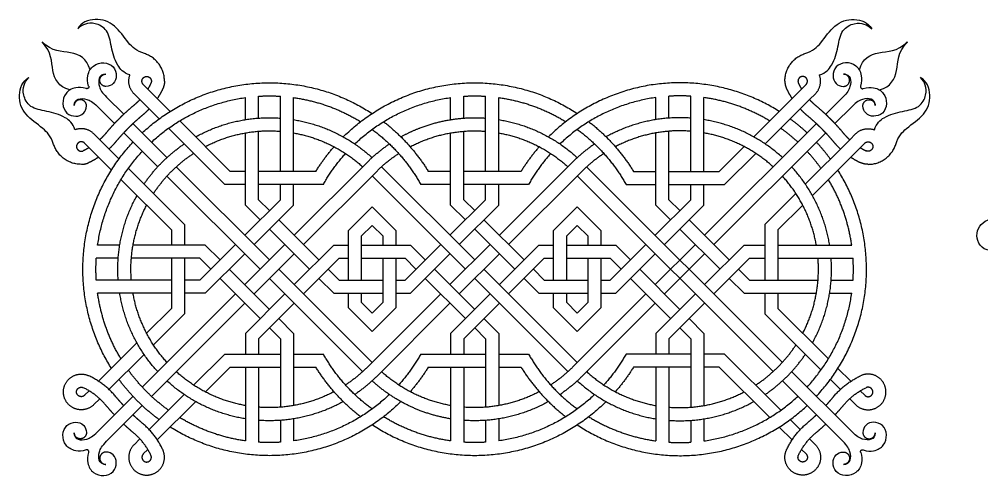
# Model space of a CAD drawing. Header units: millimetres. Extents: x -117 to 119, y -123 to 112.
# Drawn here: x -115.8 to -46, y -20.7 to 12.5 of the extents above; entities that cross this region are included whole.
import ezdxf

# ---------------------------------------------------------------- set-up
doc = ezdxf.new("R2010")
doc.units = ezdxf.units.MM
doc.header["$MEASUREMENT"] = 0
doc.layers.add('Layer 03', color=5, linetype='Continuous')

msp = doc.modelspace()

# ---------------------------------------------------------------- linework, layer by layer
at = {"layer": 'Layer 03'}
for p, q in [((-106.515, 7.423), (-106.841, 7.75)), ((-59.087, 7.423), (-58.761, 7.75)), ((-107.091, 6.654), (-107.514, 7.078)), ((-104.892, 5.8), (-106.515, 7.423)), ((-62.561, 3.95), (-59.087, 7.423)), ((-58.511, 6.654), (-58.088, 7.078)), ((-108.264, 5.586), (-109.503, 6.825)), ((-105.692, 5.256), (-107.091, 6.654)), ((-99.431, 5.201), (-99.431, 6.804)), ((-98.48, 5.312), (-98.48, 6.9)), ((-96.896, 1.446), (-96.896, 6.9)), ((-95.945, 1.446), (-95.945, 6.81)), ((-84.544, 5.201), (-84.544, 6.81)), ((-83.593, 5.312), (-83.593, 6.9)), ((-82.009, 1.446), (-82.009, 6.9)), ((-81.058, 1.446), (-81.058, 6.81)), ((-69.657, 5.201), (-69.657, 6.81)), ((-68.706, 5.312), (-68.706, 6.9)), ((-67.122, 1.446), (-67.122, 6.9)), ((-66.171, 1.446), (-66.171, 6.804)), ((-61.729, 3.437), (-58.511, 6.654)), ((-57.338, 5.586), (-56.1, 6.825)), ((-108.936, 4.914), (-110.175, 6.153)), ((-56.666, 4.914), (-55.427, 6.153)), ((-105.124, 2.447), (-107.591, 4.914)), ((-100.537, 1.446), (-104.201, 5.109)), ((-66.121, -3.196), (-58.011, 4.914)), ((-105.796, 1.775), (-108.263, 4.242)), ((-100.931, 0.495), (-105.011, 4.575)), ((-99.431, -1.005), (-99.431, 4.237)), ((-98.48, -0.611), (-98.48, 4.358)), ((-84.544, -1.005), (-84.544, 4.237)), ((-83.593, -0.611), (-83.593, 4.358)), ((-69.657, -1.005), (-69.657, 4.237)), ((-68.706, -0.611), (-68.706, 4.358)), ((-65.449, -3.869), (-57.339, 4.242)), ((-110.773, 3.165), (-111.099, 3.492)), ((-110.004, 3.741), (-110.427, 4.164)), ((-108.605, 2.343), (-110.004, 3.741)), ((-58.816, 0.524), (-55.598, 3.741)), ((-55.598, 3.741), (-55.175, 4.164)), ((-54.829, 3.165), (-54.503, 3.492)), ((-109.149, 1.542), (-110.773, 3.165)), ((-65.065, 1.446), (-63.262, 3.248)), ((-58.303, -0.308), (-54.829, 3.165)), ((-90.581, 2.118), (-95.895, -3.196)), ((-81.008, -3.196), (-75.694, 2.118)), ((-64.671, 0.495), (-62.414, 2.752)), ((-103.844, -2.418), (-107.925, 1.662)), ((-97.688, -4.989), (-104.451, 1.774)), ((-99.431, 1.446), (-100.537, 1.446)), ((-94.323, 1.446), (-98.48, 1.446)), ((-89.908, 1.446), (-95.223, -3.869)), ((-89.564, 1.774), (-82.801, -4.989)), ((-84.544, 1.446), (-86.166, 1.446)), ((-79.436, 1.446), (-83.593, 1.446)), ((-80.336, -3.869), (-75.021, 1.446)), ((-74.685, 1.782), (-60.479, -12.425)), ((-71.279, 1.446), (-69.657, 1.446)), ((-68.706, 1.446), (-65.065, 1.446)), ((-104.795, -2.812), (-108.459, 0.851)), ((-98.36, -5.662), (-105.123, 1.102)), ((-90.244, 1.11), (-83.473, -5.662)), ((-75.358, 1.11), (-61.151, -13.097)), ((-99.431, 0.495), (-100.931, 0.495)), ((-93.779, 0.495), (-98.48, 0.495)), ((-96.896, -0.611), (-96.896, 0.495)), ((-95.945, -1.005), (-95.945, 0.495)), ((-84.544, 0.495), (-86.71, 0.495)), ((-78.892, 0.495), (-83.593, 0.495)), ((-82.009, -0.611), (-82.009, 0.495)), ((-81.058, -1.005), (-81.058, 0.495)), ((-71.823, 0.495), (-69.657, 0.495)), ((-68.706, 0.495), (-64.671, 0.495)), ((-67.122, -0.611), (-67.122, 0.495)), ((-66.171, -1.005), (-66.171, 0.495)), ((-61.758, -2.418), (-59.501, -0.162)), ((-90.244, -1.131), (-91.988, -2.875)), ((-88.501, -2.875), (-90.244, -1.131)), ((-75.358, -1.131), (-77.101, -2.875)), ((-73.614, -2.875), (-75.358, -1.131)), ((-60.807, -2.812), (-59.004, -1.01)), ((-103.844, -2.418), (-103.844, -3.918)), ((-90.244, -2.476), (-91.037, -3.268)), ((-89.452, -3.268), (-90.244, -2.476)), ((-75.358, -2.476), (-76.15, -3.268)), ((-74.565, -3.268), (-75.358, -2.476)), ((-61.758, -2.418), (-61.758, -6.454)), ((-104.795, -2.812), (-104.795, -3.918)), ((-91.988, -2.875), (-91.988, -6.454)), ((-91.037, -3.268), (-91.037, -6.454)), ((-89.452, -3.918), (-89.452, -3.268)), ((-88.501, -3.918), (-88.501, -2.875)), ((-77.101, -2.875), (-77.101, -6.454)), ((-76.15, -3.268), (-76.15, -6.454)), ((-74.565, -3.918), (-74.565, -3.268)), ((-73.614, -3.918), (-73.614, -2.875)), ((-60.807, -2.812), (-60.807, -6.454)), ((-108.551, -3.918), (-110.153, -3.918)), ((-102.344, -3.918), (-107.587, -3.918)), ((-96.567, -3.869), (-99.481, -6.782)), ((-93.031, -3.918), (-91.988, -3.918)), ((-91.037, -3.918), (-87.457, -3.918)), ((-84.594, -6.782), (-81.68, -3.869)), ((-78.145, -3.918), (-77.101, -3.918)), ((-76.15, -3.918), (-72.571, -3.918)), ((-69.707, -6.782), (-66.794, -3.869)), ((-63.258, -3.918), (-61.758, -3.918)), ((-60.807, -3.918), (-55.449, -3.918)), ((-108.661, -4.869), (-110.25, -4.869)), ((-102.738, -4.869), (-107.708, -4.869)), ((-104.795, -4.869), (-104.795, -8.511)), ((-103.844, -4.869), (-103.844, -8.905)), ((-95.895, -4.541), (-98.808, -7.454)), ((-92.638, -4.869), (-91.988, -4.869)), ((-91.037, -4.869), (-87.851, -4.869)), ((-89.452, -8.055), (-89.452, -4.869)), ((-88.501, -8.448), (-88.501, -4.869)), ((-83.922, -7.454), (-81.008, -4.541)), ((-77.751, -4.869), (-77.101, -4.869)), ((-76.15, -4.869), (-72.964, -4.869)), ((-74.565, -8.055), (-74.565, -4.869)), ((-73.614, -8.448), (-73.614, -4.869)), ((-69.035, -7.454), (-66.121, -4.541)), ((-62.864, -4.869), (-61.758, -4.869)), ((-60.807, -4.869), (-55.352, -4.869)), ((-90.244, -12.433), (-97.016, -5.662)), ((-82.129, -5.662), (-75.358, -12.433)), ((-104.795, -6.454), (-110.25, -6.454)), ((-102.738, -6.454), (-103.844, -6.454)), ((-90.917, -13.105), (-97.688, -6.334)), ((-92.638, -6.454), (-89.452, -6.454)), ((-88.501, -6.454), (-87.851, -6.454)), ((-82.801, -6.334), (-76.03, -13.105)), ((-77.751, -6.454), (-74.565, -6.454)), ((-73.614, -6.454), (-72.964, -6.454)), ((-62.864, -6.454), (-57.894, -6.454)), ((-56.941, -6.454), (-55.352, -6.454)), ((-104.795, -7.405), (-110.153, -7.405)), ((-100.153, -7.454), (-106.918, -14.219)), ((-102.344, -7.405), (-103.844, -7.405)), ((-93.031, -7.405), (-89.452, -7.405)), ((-91.988, -7.405), (-91.988, -8.448)), ((-91.037, -7.405), (-91.037, -8.055)), ((-90.581, -12.769), (-85.266, -7.454)), ((-88.501, -7.405), (-87.457, -7.405)), ((-78.145, -7.405), (-74.565, -7.405)), ((-77.101, -7.405), (-77.101, -8.448)), ((-76.15, -7.405), (-76.15, -8.055)), ((-75.694, -12.769), (-70.379, -7.454)), ((-73.614, -7.405), (-72.571, -7.405)), ((-63.258, -7.405), (-58.015, -7.405)), ((-61.758, -7.405), (-61.758, -8.905)), ((-60.807, -7.405), (-60.807, -8.511)), ((-57.051, -7.405), (-55.449, -7.405)), ((-99.481, -8.127), (-106.245, -14.891)), ((-91.037, -8.055), (-90.244, -8.847)), ((-90.244, -8.847), (-89.452, -8.055)), ((-89.908, -13.441), (-84.594, -8.127)), ((-76.15, -8.055), (-75.358, -8.847)), ((-75.358, -8.847), (-74.565, -8.055)), ((-75.021, -13.441), (-69.707, -8.127)), ((-104.795, -8.511), (-106.598, -10.313)), ((-103.844, -8.905), (-106.101, -11.161)), ((-91.988, -8.448), (-90.244, -10.192)), ((-90.244, -10.192), (-88.501, -8.448)), ((-77.101, -8.448), (-75.358, -10.192)), ((-75.358, -10.192), (-73.614, -8.448)), ((-61.758, -8.905), (-57.677, -12.985)), ((-60.807, -8.511), (-57.143, -12.174)), ((-99.431, -10.318), (-99.431, -11.818)), ((-95.945, -10.318), (-95.945, -15.56)), ((-84.544, -10.318), (-84.544, -11.818)), ((-81.058, -10.318), (-81.058, -15.56)), ((-69.657, -10.318), (-69.657, -11.818)), ((-66.171, -10.318), (-66.171, -15.56)), ((-107.299, -11.015), (-110.083, -13.799)), ((-98.48, -10.712), (-98.48, -11.818)), ((-96.896, -10.712), (-96.896, -15.681)), ((-83.593, -10.712), (-83.593, -11.818)), ((-82.009, -10.712), (-82.009, -15.681)), ((-68.706, -10.712), (-68.706, -11.818)), ((-67.122, -10.712), (-67.122, -15.681)), ((-106.787, -11.847), (-109.331, -14.391)), ((-100.931, -11.818), (-103.188, -14.075)), ((-100.931, -11.818), (-96.896, -11.818)), ((-95.945, -11.818), (-93.779, -11.818)), ((-86.71, -11.818), (-82.009, -11.818)), ((-81.058, -11.818), (-78.892, -11.818)), ((-67.122, -11.818), (-71.823, -11.818)), ((-64.671, -11.818), (-66.171, -11.818)), ((-64.671, -11.818), (-60.591, -15.898)), ((-100.537, -12.769), (-102.34, -14.571)), ((-100.537, -12.769), (-96.896, -12.769)), ((-99.431, -12.769), (-99.431, -18.127)), ((-98.48, -12.769), (-98.48, -18.223)), ((-95.945, -12.769), (-94.323, -12.769)), ((-86.166, -12.769), (-82.009, -12.769)), ((-84.544, -12.769), (-84.544, -18.133)), ((-83.593, -12.769), (-83.593, -18.223)), ((-81.058, -12.769), (-79.436, -12.769)), ((-67.122, -12.769), (-71.279, -12.769)), ((-69.657, -12.769), (-69.657, -18.133)), ((-68.706, -12.769), (-68.706, -18.223)), ((-65.065, -12.769), (-66.171, -12.769)), ((-65.065, -12.769), (-61.401, -16.432)), ((-59.806, -13.098), (-55.427, -17.476)), ((-56.453, -12.865), (-55.519, -13.799)), ((-60.478, -13.77), (-56.1, -18.149)), ((-56.997, -13.666), (-56.271, -14.391)), ((-110.773, -14.488), (-111.099, -14.815)), ((-54.829, -14.488), (-54.503, -14.815)), ((-110.004, -15.064), (-110.427, -15.487)), ((-107.591, -14.892), (-110.175, -17.476)), ((-103.873, -14.76), (-106.418, -17.305)), ((-103.041, -15.273), (-105.826, -18.057)), ((-55.598, -15.064), (-55.175, -15.487)), ((-106.918, -15.564), (-109.503, -18.149)), ((-96.896, -16.635), (-96.896, -18.223)), ((-95.945, -16.525), (-95.945, -18.133)), ((-82.009, -16.635), (-82.009, -18.223)), ((-81.058, -16.525), (-81.058, -18.133)), ((-67.122, -16.635), (-67.122, -18.223)), ((-66.171, -16.525), (-66.171, -18.127)), ((-59.91, -16.579), (-59.184, -17.305)), ((-60.711, -17.123), (-59.777, -18.057)), ((-107.091, -17.978), (-107.514, -18.401)), ((-58.511, -17.978), (-58.088, -18.401)), ((-106.515, -18.746), (-106.841, -19.073)), ((-59.087, -18.746), (-58.761, -19.073))]:
    msp.add_line(p, q, dxfattribs=at)
for points in [[(-99.481, -3.196), (-96.896, -0.611)], [(-98.48, -0.611), (-97.688, -1.404)], [(-82.009, -0.611), (-84.594, -3.196)], [(-82.801, -1.404), (-83.593, -0.611)], [(-67.122, -0.611), (-69.707, -3.196)], [(-67.914, -1.404), (-68.706, -0.611)], [(-99.431, -1.005), (-98.36, -2.076)], [(-98.808, -3.869), (-95.945, -1.005)], [(-83.473, -2.076), (-84.544, -1.005)], [(-81.058, -1.005), (-83.922, -3.869)], [(-68.586, -2.076), (-69.657, -1.005)], [(-66.171, -1.005), (-69.035, -3.869)], [(-97.016, -2.076), (-94.102, -4.989)], [(-79.215, -4.989), (-82.129, -2.076)], [(-64.329, -4.989), (-67.242, -2.076)], [(-97.688, -2.748), (-94.775, -5.662)], [(-79.888, -5.662), (-82.801, -2.748)], [(-65.001, -5.662), (-67.914, -2.748)], [(-102.738, -6.454), (-100.153, -3.869)], [(-102.344, -3.918), (-101.274, -4.989)], [(-95.895, -6.782), (-93.031, -3.918)], [(-85.266, -3.869), (-87.851, -6.454)], [(-86.387, -4.989), (-87.457, -3.918)], [(-78.145, -3.918), (-81.008, -6.782)], [(-70.379, -3.869), (-72.964, -6.454)], [(-71.5, -4.989), (-72.571, -3.918)], [(-63.258, -3.918), (-66.121, -6.782)], [(-102.738, -4.869), (-101.946, -5.662)], [(-102.344, -7.405), (-99.481, -4.541)], [(-95.223, -7.454), (-92.638, -4.869)], [(-87.059, -5.662), (-87.851, -4.869)], [(-84.594, -4.541), (-87.457, -7.405)], [(-77.751, -4.869), (-80.336, -7.454)], [(-72.172, -5.662), (-72.964, -4.869)], [(-69.707, -4.541), (-72.571, -7.405)], [(-62.864, -4.869), (-65.449, -7.454)], [(-100.601, -5.662), (-97.688, -8.575)], [(-93.43, -5.662), (-92.638, -6.454)], [(-82.801, -8.575), (-85.714, -5.662)], [(-77.751, -6.454), (-78.543, -5.662)], [(-67.914, -8.575), (-70.828, -5.662)], [(-62.864, -6.454), (-63.656, -5.662)], [(-101.274, -6.334), (-98.36, -9.247)], [(-94.102, -6.334), (-93.031, -7.405)], [(-83.473, -9.247), (-86.387, -6.334)], [(-78.145, -7.405), (-79.215, -6.334)], [(-68.586, -9.247), (-71.5, -6.334)], [(-63.258, -7.405), (-64.329, -6.334)], [(-99.431, -10.318), (-96.567, -7.454)], [(-81.68, -7.454), (-84.544, -10.318)], [(-66.794, -7.454), (-69.657, -10.318)], [(-98.48, -10.712), (-95.895, -8.127)], [(-81.008, -8.127), (-83.593, -10.712)], [(-66.121, -8.127), (-68.706, -10.712)], [(-97.016, -9.247), (-95.945, -10.318)], [(-81.058, -10.318), (-82.129, -9.247)], [(-66.171, -10.318), (-67.242, -9.247)], [(-97.688, -9.92), (-96.896, -10.712)], [(-82.009, -10.712), (-82.801, -9.92)], [(-67.122, -10.712), (-67.914, -9.92)]]:
    msp.add_lwpolyline(points, dxfattribs=at)
for points, knots in [([(-106.748, 9.994), (-107.345, 10.192), (-108.021, 10.815), (-108.847, 12.157), (-110.293, 12.658), (-111.378, 12.241), (-111.601, 11.796)], [0.711568, 0.711568, 0.711568, 0.711568, 3.281689, 6.563378, 9.845068, 13.126757, 13.126757, 13.126757, 13.126757]), ([(-107.807, 8.455), (-108.292, 8.596), (-108.859, 9.274), (-109.179, 10.51), (-109.378, 11.784), (-110.398, 12.257), (-111.059, 12.174), (-111.428, 11.971), (-111.601, 11.796)], [0.776868, 0.776868, 0.776868, 0.776868, 2.352275, 4.704551, 7.056826, 9.409102, 11.761377, 14.113653, 14.113653, 14.113653, 14.113653]), ([(-58.854, 9.994), (-58.257, 10.192), (-57.581, 10.815), (-56.755, 12.157), (-55.309, 12.658), (-54.224, 12.241), (-54.002, 11.796)], [0.711568, 0.711568, 0.711568, 0.711568, 3.281689, 6.563378, 9.845068, 13.126757, 13.126757, 13.126757, 13.126757]), ([(-57.795, 8.455), (-57.31, 8.596), (-56.743, 9.274), (-56.424, 10.51), (-56.224, 11.784), (-55.204, 12.257), (-54.543, 12.174), (-54.174, 11.971), (-54.002, 11.796)], [0.776868, 0.776868, 0.776868, 0.776868, 2.352275, 4.704551, 7.056826, 9.409102, 11.761377, 14.113653, 14.113653, 14.113653, 14.113653]), ([(-110.805, 7.636), (-110.915, 7.92), (-110.9, 8.559), (-110.516, 9.167), (-109.702, 9.418), (-108.936, 9.095), (-108.737, 8.373), (-108.891, 7.861), (-109.315, 7.612), (-109.548, 7.612)], [0.599218, 0.599218, 0.599218, 0.599218, 1.82376, 3.647519, 5.471279, 7.295038, 9.118798, 10.942557, 12.096298, 12.096298, 12.096298, 12.096298]), ([(-54.797, 7.636), (-54.687, 7.92), (-54.702, 8.559), (-55.086, 9.167), (-55.9, 9.418), (-56.666, 9.095), (-56.865, 8.373), (-56.711, 7.861), (-56.287, 7.612), (-56.054, 7.612)], [0.599218, 0.599218, 0.599218, 0.599218, 1.82376, 3.647519, 5.471279, 7.295038, 9.118798, 10.942557, 12.096298, 12.096298, 12.096298, 12.096298]), ([(-113.344, 3.399), (-113.541, 3.996), (-114.165, 4.672), (-115.507, 5.498), (-116.007, 6.944), (-115.59, 8.029), (-115.145, 8.251)], [0.711568, 0.711568, 0.711568, 0.711568, 3.281689, 6.563378, 9.845068, 13.126757, 13.126757, 13.126757, 13.126757]), ([(-111.804, 4.458), (-111.945, 4.942), (-112.624, 5.509), (-113.859, 5.829), (-115.133, 6.029), (-115.606, 7.049), (-115.523, 7.71), (-115.32, 8.079), (-115.145, 8.251)], [0.776868, 0.776868, 0.776868, 0.776868, 2.352275, 4.704551, 7.056826, 9.409102, 11.761377, 14.113653, 14.113653, 14.113653, 14.113653]), ([(-53.798, 4.458), (-53.657, 4.942), (-52.979, 5.509), (-51.743, 5.829), (-50.469, 6.029), (-49.996, 7.049), (-50.079, 7.71), (-50.282, 8.079), (-50.457, 8.251)], [0.776868, 0.776868, 0.776868, 0.776868, 2.352275, 4.704551, 7.056826, 9.409102, 11.761377, 14.113653, 14.113653, 14.113653, 14.113653]), ([(-52.258, 3.399), (-52.061, 3.996), (-51.437, 4.672), (-50.096, 5.498), (-49.595, 6.944), (-50.012, 8.029), (-50.457, 8.251)], [0.711568, 0.711568, 0.711568, 0.711568, 3.281689, 6.563378, 9.845068, 13.126757, 13.126757, 13.126757, 13.126757]), ([(-110.985, 7.456), (-111.269, 7.565), (-111.909, 7.551), (-112.516, 7.167), (-112.768, 6.353), (-112.445, 5.587), (-111.722, 5.387), (-111.211, 5.541), (-110.961, 5.966), (-110.961, 6.199)], [0.599218, 0.599218, 0.599218, 0.599218, 1.82376, 3.647519, 5.471279, 7.295038, 9.118798, 10.942557, 12.096298, 12.096298, 12.096298, 12.096298]), ([(-54.617, 7.456), (-54.333, 7.565), (-53.693, 7.551), (-53.086, 7.167), (-52.834, 6.353), (-53.158, 5.587), (-53.88, 5.387), (-54.391, 5.541), (-54.641, 5.966), (-54.641, 6.199)], [0.599218, 0.599218, 0.599218, 0.599218, 1.82376, 3.647519, 5.471279, 7.295038, 9.118798, 10.942557, 12.096298, 12.096298, 12.096298, 12.096298]), ([(-110.985, -18.779), (-111.269, -18.888), (-111.909, -18.874), (-112.516, -18.49), (-112.768, -17.676), (-112.445, -16.91), (-111.722, -16.71), (-111.211, -16.864), (-110.961, -17.289), (-110.961, -17.522)], [0.599218, 0.599218, 0.599218, 0.599218, 1.82376, 3.647519, 5.471279, 7.295038, 9.118798, 10.942557, 12.096298, 12.096298, 12.096298, 12.096298]), ([(-54.617, -18.779), (-54.333, -18.888), (-53.693, -18.874), (-53.086, -18.49), (-52.834, -17.676), (-53.158, -16.91), (-53.88, -16.71), (-54.391, -16.864), (-54.641, -17.289), (-54.641, -17.522)], [0.599218, 0.599218, 0.599218, 0.599218, 1.82376, 3.647519, 5.471279, 7.295038, 9.118798, 10.942557, 12.096298, 12.096298, 12.096298, 12.096298]), ([(-110.805, -18.959), (-110.915, -19.243), (-110.9, -19.882), (-110.516, -20.49), (-109.702, -20.741), (-108.936, -20.418), (-108.737, -19.696), (-108.891, -19.185), (-109.315, -18.935), (-109.548, -18.935)], [0.599218, 0.599218, 0.599218, 0.599218, 1.82376, 3.647519, 5.471279, 7.295038, 9.118798, 10.942557, 12.096298, 12.096298, 12.096298, 12.096298]), ([(-54.797, -18.959), (-54.687, -19.243), (-54.702, -19.882), (-55.086, -20.49), (-55.9, -20.741), (-56.666, -20.418), (-56.865, -19.696), (-56.711, -19.185), (-56.287, -18.935), (-56.054, -18.935)], [0.599218, 0.599218, 0.599218, 0.599218, 1.82376, 3.647519, 5.471279, 7.295038, 9.118798, 10.942557, 12.096298, 12.096298, 12.096298, 12.096298])]:
    msp.add_open_spline(points, degree=3, knots=knots, dxfattribs=at)
for points, degree in [([(-112.166, 7.357), (-112.992, 7.584), (-113.576, 8.696), (-113.464, 10.115), (-114.188, 10.838)], 3), ([(-110.707, 8.817), (-110.933, 9.643), (-112.045, 10.227), (-113.464, 10.115), (-114.188, 10.838)], 3), ([(-54.895, 8.817), (-54.669, 9.643), (-53.557, 10.227), (-52.138, 10.115), (-51.414, 10.838)], 3), ([(-53.436, 7.357), (-52.61, 7.584), (-52.026, 8.696), (-52.138, 10.115), (-51.414, 10.838)], 3), ([(-109.568, 8.51), (-109.817, 8.511), (-110.115, 8.251), (-110.072, 7.594), (-109.837, 7.16), (-109.503, 6.825)], 3), ([(-56.035, 8.51), (-55.785, 8.511), (-55.487, 8.251), (-55.53, 7.594), (-55.765, 7.16), (-56.1, 6.825)], 3), ([(-111.86, 6.218), (-111.86, 6.467), (-111.6, 6.766), (-110.943, 6.722), (-110.509, 6.488), (-110.175, 6.153)], 3), ([(-53.742, 6.218), (-53.742, 6.467), (-54.002, 6.766), (-54.659, 6.722), (-55.093, 6.488), (-55.427, 6.153)], 3), ([(-108.936, 4.914), (-108.832, 5.025), (-108.726, 5.135), (-108.484, 5.376), (-108.375, 5.482), (-108.264, 5.586)], 5), ([(-56.666, 4.914), (-56.77, 5.025), (-56.876, 5.135), (-57.118, 5.376), (-57.228, 5.482), (-57.338, 5.586)], 5), ([(-107.591, 4.914), (-107.702, 4.81), (-107.812, 4.704), (-108.054, 4.463), (-108.159, 4.353), (-108.263, 4.242)], 5), ([(-58.011, 4.914), (-57.9, 4.81), (-57.79, 4.704), (-57.549, 4.463), (-57.443, 4.353), (-57.339, 4.242)], 5), ([(-44.368, -3.71), (-44.826, -4.517), (-46.352, -4.292), (-46.513, -2.544), (-45.111, -1.709), (-43.301, -2.447), (-42.326, -4.26), (-42.321, -7.222), (-43.674, -10.227)], 3), ([(-111.86, -17.541), (-111.86, -17.79), (-111.6, -18.089), (-110.943, -18.045), (-110.509, -17.811), (-110.175, -17.476)], 3), ([(-109.568, -19.833), (-109.817, -19.834), (-110.115, -19.574), (-110.072, -18.917), (-109.837, -18.483), (-109.503, -18.149)], 3), ([(-56.035, -19.833), (-55.785, -19.834), (-55.487, -19.574), (-55.53, -18.917), (-55.765, -18.483), (-56.1, -18.149)], 3), ([(-53.742, -17.541), (-53.742, -17.79), (-54.002, -18.089), (-54.659, -18.045), (-55.093, -17.811), (-55.427, -17.476)], 3)]:
    msp.add_open_spline(points, degree=degree, dxfattribs=at)
for points, weights in [([(-105.304, 7.986), (-105.296, 9.515), (-106.748, 9.994)], [1, 0.808886997431, 1]), ([(-60.298, 7.986), (-60.306, 9.515), (-58.854, 9.994)], [1, 0.808886997431, 1]), ([(-107.514, 7.078), (-108.107, 7.671), (-107.807, 8.455)], [1, 0.839106991537, 1]), ([(-58.088, 7.078), (-57.495, 7.671), (-57.795, 8.455)], [1, 0.839106991537, 1]), ([(-106.918, 4.241), (-99.133, 11.497), (-90.244, 5.646)], [1, 0.786161251328, 1]), ([(-106.288, 7.846), (-106.391, 7.629), (-106.515, 7.423)], [1, 0.998741125396, 1]), ([(-105.304, 7.986), (-105.306, 7.699), (-105.429, 7.439)], [1, 0.976283967197, 1]), ([(-92.334, 3.95), (-84.534, 11.687), (-75.358, 5.646)], [1, 0.776478583138, 1]), ([(-60.711, 5.8), (-69.814, 11.521), (-77.447, 3.95)], [1, 0.783070481833, 1]), ([(-60.298, 7.986), (-60.296, 7.699), (-60.173, 7.439)], [1, 0.976283967197, 1]), ([(-59.314, 7.846), (-59.211, 7.629), (-59.087, 7.423)], [1, 0.998741125396, 1]), ([(-105.429, 7.439), (-105.602, 7.073), (-105.826, 6.734)], [1, 0.997504149914, 1]), ([(-60.173, 7.439), (-60, 7.073), (-59.777, 6.734)], [1, 0.997504149914, 1]), ([(-107.091, 6.654), (-107.308, 6.418), (-107.554, 6.214)], [1, 0.997756656336, 1]), ([(-106.245, 3.568), (-103.346, 6.256), (-99.431, 6.804)], [1, 0.954044433643, 1]), ([(-98.48, 6.9), (-97.688, 6.95), (-96.896, 6.9)], [1, 0.998016698741, 1]), ([(-95.945, 6.804), (-93.328, 6.438), (-91.079, 5.05)], [1, 0.978663115535, 1]), ([(-91.5, 3.435), (-88.565, 6.242), (-84.544, 6.804)], [1, 0.951705804437, 1]), ([(-83.593, 6.9), (-82.801, 6.95), (-82.009, 6.9)], [1, 0.998016698742, 1]), ([(-81.058, 6.804), (-78.441, 6.438), (-76.192, 5.05)], [1, 0.978663115529, 1]), ([(-69.657, 6.804), (-73.678, 6.242), (-76.613, 3.435)], [1, 0.951705804436, 1]), ([(-67.122, 6.9), (-67.914, 6.95), (-68.706, 6.9)], [1, 0.998016698741, 1]), ([(-61.401, 5.109), (-63.612, 6.446), (-66.171, 6.804)], [1, 0.97957578242, 1]), ([(-58.511, 6.654), (-58.294, 6.418), (-58.048, 6.214)], [1, 0.997756656336, 1]), ([(-107.554, 6.214), (-107.919, 5.911), (-108.264, 5.586)], [1, 0.999529855136, 1]), ([(-106.418, 5.982), (-106.666, 5.715), (-106.947, 5.482)], [1, 0.997983247693, 1]), ([(-59.184, 5.982), (-58.936, 5.715), (-58.655, 5.482)], [1, 0.997983247693, 1]), ([(-58.048, 6.214), (-57.684, 5.911), (-57.338, 5.586)], [1, 0.999529855136, 1]), ([(-108.936, 4.914), (-109.26, 4.569), (-109.563, 4.205)], [1, 0.999529851025, 1]), ([(-106.947, 5.482), (-107.277, 5.208), (-107.591, 4.914)], [1, 0.999560338403, 1]), ([(-103.041, 3.95), (-100.172, 5.548), (-96.896, 5.312)], [1, 0.958204152833, 1]), ([(-95.945, 5.201), (-92.68, 4.678), (-90.244, 2.44)], [1, 0.957675194326, 1]), ([(-89.41, 5.05), (-87.46, 3.543), (-86.166, 1.446)], [1, 0.983829388024, 1]), ([(-86.745, 4.609), (-84.455, 5.489), (-82.009, 5.312)], [1, 0.976040909113, 1]), ([(-81.058, 5.201), (-77.793, 4.678), (-75.358, 2.44)], [1, 0.957675194318, 1]), ([(-74.523, 5.05), (-72.573, 3.543), (-71.279, 1.446)], [1, 0.983829388024, 1]), ([(-67.122, 5.312), (-70.398, 5.548), (-73.268, 3.95)], [1, 0.958202618619, 1]), ([(-60.478, 2.447), (-62.911, 4.678), (-66.171, 5.201)], [1, 0.957804123189, 1]), ([(-58.684, 4.241), (-59.267, 4.785), (-59.91, 5.256)], [1, 0.998270504981, 1]), ([(-58.655, 5.482), (-58.325, 5.208), (-58.011, 4.914)], [1, 0.999560338403, 1]), ([(-56.666, 4.914), (-56.342, 4.569), (-56.039, 4.205)], [1, 0.999529851025, 1]), ([(-110.427, 4.164), (-111.02, 4.757), (-111.804, 4.458)], [1, 0.839107144717, 1]), ([(-109.563, 4.205), (-109.768, 3.958), (-110.004, 3.741)], [1, 0.992716539867, 0.989922566044]), ([(-108.263, 4.242), (-108.557, 3.928), (-108.832, 3.597)], [1, 0.999560333942, 1]), ([(-102.34, 3.248), (-99.777, 4.586), (-96.896, 4.358)], [1, 0.961043286819, 1]), ([(-95.945, 4.237), (-93.078, 3.733), (-90.925, 1.774)], [1, 0.96053167582, 1]), ([(-90.244, 4.488), (-88.044, 2.875), (-86.71, 0.495)], [1, 0.977301305372, 1]), ([(-88.155, 3.95), (-87.473, 4.33), (-86.745, 4.609)], [1, 0.997494543314, 1]), ([(-87.482, 3.233), (-84.908, 4.588), (-82.009, 4.358)], [1, 0.96058424901, 1]), ([(-81.058, 4.237), (-78.191, 3.733), (-76.038, 1.774)], [1, 0.96053167582, 1]), ([(-75.358, 4.488), (-73.157, 2.875), (-71.823, 0.495)], [1, 0.977301305372, 1]), ([(-67.122, 4.358), (-70.022, 4.588), (-72.596, 3.233)], [1, 0.960584249008, 1]), ([(-61.151, 1.774), (-63.304, 3.733), (-66.171, 4.237)], [1, 0.960531675822, 1]), ([(-59.357, 3.568), (-59.942, 4.111), (-60.591, 4.575)], [1, 0.997996270057, 1]), ([(-57.339, 4.242), (-57.045, 3.928), (-56.77, 3.597)], [1, 0.999560333942, 1]), ([(-56.039, 4.205), (-55.834, 3.958), (-55.598, 3.741)], [1, 0.992716539867, 0.989922566044]), ([(-55.175, 4.164), (-54.582, 4.757), (-53.798, 4.458)], [1, 0.839107144717, 1]), ([(-109.149, -12.865), (-114.691, -4.049), (-107.591, 3.569)], [1, 0.792624975407, 1]), ([(-108.832, 3.597), (-109.065, 3.317), (-109.331, 3.068)], [1, 0.997983271857, 1]), ([(-56.997, 2.343), (-57.468, 2.986), (-58.012, 3.569)], [1, 0.998270504981, 1]), ([(-56.77, 3.597), (-56.537, 3.317), (-56.271, 3.068)], [1, 0.997983271857, 1]), ([(-111.335, 1.955), (-112.864, 1.947), (-113.344, 3.399)], [1, 0.808886997431, 1]), ([(-110.773, 3.165), (-110.978, 3.041), (-111.195, 2.939)], [0.991600693706, 0.99453791432, 1]), ([(-110.153, -3.918), (-109.606, -0.003), (-106.918, 2.896)], [1, 0.954044433637, 1]), ([(-106.787, 0.524), (-105.608, 2.258), (-103.873, 3.437)], [1, 0.982313603102, 1]), ([(-94.323, 1.446), (-93.738, 2.393), (-93.006, 3.233)], [1, 0.996634118436, 1]), ([(-90.581, 2.118), (-89.846, 2.853), (-88.986, 3.437)], [1, 0.99556858169, 1]), ([(-78.12, 3.233), (-78.851, 2.393), (-79.436, 1.446)], [1, 0.996634118435, 1]), ([(-74.099, 3.437), (-74.959, 2.853), (-75.694, 2.118)], [1, 0.995568585098, 1]), ([(-57.677, 1.662), (-58.142, 2.311), (-58.684, 2.896)], [1, 0.997996270057, 1]), ([(-54.829, 3.165), (-54.624, 3.041), (-54.407, 2.939)], [0.991600693706, 0.99453791432, 1]), ([(-54.267, 1.955), (-52.738, 1.947), (-52.258, 3.399)], [1, 0.808886997431, 1]), ([(-110.083, 2.476), (-110.422, 2.253), (-110.789, 2.079)], [1, 0.997504149894, 1]), ([(-106.101, -0.162), (-104.949, 1.6), (-103.188, 2.752)], [1, 0.978771326488, 1]), ([(-93.779, 0.495), (-93.1, 1.707), (-92.172, 2.741)], [1, 0.993963342883, 1]), ([(-89.908, 1.446), (-89.172, 2.182), (-88.301, 2.752)], [1, 0.994678672977, 1]), ([(-77.285, 2.741), (-78.213, 1.707), (-78.892, 0.495)], [1, 0.993963342882, 1]), ([(-73.414, 2.752), (-74.285, 2.182), (-75.021, 1.446)], [1, 0.994678672977, 1]), ([(-55.519, 2.476), (-55.18, 2.253), (-54.813, 2.079)], [1, 0.997504149894, 1]), ([(-111.335, 1.955), (-111.048, 1.957), (-110.789, 2.079)], [1, 0.976283341007, 1]), ([(-57.051, -3.918), (-57.574, -0.659), (-59.806, 1.775)], [1, 0.95780412319, 1]), ([(-58.012, -14.892), (-50.911, -7.274), (-56.453, 1.542)], [1, 0.792624975406, 1]), ([(-54.267, 1.955), (-54.554, 1.957), (-54.813, 2.079)], [1, 0.976283341007, 1]), ([(-58.015, -3.918), (-58.52, -1.052), (-60.479, 1.102)], [1, 0.960531675824, 1]), ([(-55.449, -3.918), (-55.807, -1.36), (-57.143, 0.851)], [1, 0.979575782423, 1]), ([(-108.661, -6.454), (-108.898, -3.178), (-107.299, -0.308)], [1, 0.958204152828, 1]), ([(-107.708, -6.454), (-107.936, -3.572), (-106.598, -1.01)], [1, 0.961043286814, 1]), ([(-110.25, -6.454), (-110.3, -5.662), (-110.25, -4.869)], [1, 0.998016698739, 1]), ([(-59.004, -10.313), (-57.666, -7.751), (-57.894, -4.869)], [1, 0.961043286808, 1]), ([(-58.303, -11.015), (-56.704, -8.145), (-56.941, -4.869)], [1, 0.958204152821, 1]), ([(-55.352, -6.454), (-55.303, -5.662), (-55.352, -4.869)], [1, 0.99801669874, 1]), ([(-108.459, -12.174), (-109.795, -9.963), (-110.153, -7.405)], [1, 0.979575782416, 1]), ([(-105.796, -13.098), (-108.028, -10.664), (-108.551, -7.405)], [1, 0.957804123179, 1]), ([(-105.123, -12.425), (-107.082, -10.271), (-107.587, -7.405)], [1, 0.960531675813, 1]), ([(-58.684, -14.219), (-55.996, -11.32), (-55.449, -7.405)], [1, 0.954044433634, 1]), ([(-62.414, -14.075), (-60.653, -12.923), (-59.501, -11.161)], [1, 0.978771326488, 1]), ([(-90.244, -15.811), (-92.445, -14.198), (-93.779, -11.818)], [1, 0.977301305372, 1]), ([(-86.71, -11.818), (-87.389, -13.03), (-88.317, -14.064)], [1, 0.99396334288, 1]), ([(-78.892, -11.818), (-77.558, -14.198), (-75.358, -15.811)], [1, 0.97730130537, 1]), ([(-71.823, -11.818), (-72.502, -13.03), (-73.43, -14.064)], [1, 0.993963342883, 1]), ([(-61.729, -14.76), (-59.995, -13.581), (-58.816, -11.847)], [1, 0.982313603102, 1]), ([(-105.011, -15.898), (-106.71, -14.683), (-107.925, -12.985)], [1, 0.986515259564, 1]), ([(-99.431, -15.56), (-102.298, -15.056), (-104.451, -13.097)], [1, 0.960531675814, 1]), ([(-91.079, -16.373), (-93.029, -14.866), (-94.323, -12.769)], [1, 0.983829388023, 1]), ([(-90.581, -12.769), (-91.317, -13.505), (-92.188, -14.075)], [1, 0.994678673751, 1]), ([(-84.544, -15.56), (-87.411, -15.056), (-89.564, -13.097)], [1, 0.960531675823, 1]), ([(-86.166, -12.769), (-86.751, -13.717), (-87.482, -14.556)], [1, 0.996634118434, 1]), ([(-79.436, -12.769), (-78.142, -14.866), (-76.192, -16.373)], [1, 0.983829388022, 1]), ([(-75.694, -12.769), (-76.423, -13.498), (-77.285, -14.064)], [1, 0.994775844772, 1]), ([(-74.677, -13.097), (-72.524, -15.056), (-69.657, -15.56)], [1, 0.960531675822, 1]), ([(-71.279, -12.769), (-71.864, -13.717), (-72.596, -14.556)], [1, 0.996634118436, 1]), ([(-108.832, -14.92), (-109.642, -13.945), (-110.789, -13.402)], [1, 0.976367545038, 1]), ([(-105.692, -16.579), (-107.373, -15.347), (-108.605, -13.666)], [1, 0.988353699834, 1]), ([(-99.431, -16.525), (-102.691, -16.001), (-105.124, -13.77)], [1, 0.95780412318, 1]), ([(-89.908, -13.441), (-90.643, -14.176), (-91.503, -14.76)], [1, 0.995568578987, 1]), ([(-86.745, -15.932), (-88.701, -15.181), (-90.244, -13.763)], [1, 0.982336330846, 1]), ([(-75.021, -13.441), (-75.756, -14.176), (-76.616, -14.76)], [1, 0.995568578988, 1]), ([(-75.358, -13.763), (-72.922, -16.001), (-69.657, -16.525)], [1, 0.957675194328, 1]), ([(-56.77, -14.92), (-55.96, -13.945), (-54.813, -13.402)], [1, 0.976367545038, 1]), ([(-109.563, -15.528), (-110.239, -14.714), (-111.195, -14.262)], [1, 0.976367545038, 1]), ([(-93.006, -14.556), (-95.58, -15.911), (-98.48, -15.681)], [1, 0.96058424901, 1]), ([(-78.12, -14.556), (-80.694, -15.911), (-83.593, -15.681)], [1, 0.960584249004, 1]), ([(-68.706, -15.681), (-65.825, -15.909), (-63.262, -14.571)], [1, 0.961043286811, 1]), ([(-56.039, -15.528), (-55.363, -14.714), (-54.407, -14.262)], [1, 0.976367545038, 1]), ([(-108.263, -15.565), (-108.557, -15.251), (-108.832, -14.92)], [1, 0.999560333942, 1]), ([(-88.155, -15.273), (-95.788, -22.844), (-104.892, -17.123)], [1, 0.783070481829, 1]), ([(-92.334, -15.273), (-95.204, -16.872), (-98.48, -16.635)], [1, 0.958202618621, 1]), ([(-88.989, -14.758), (-91.924, -17.565), (-95.945, -18.127)], [1, 0.951705804438, 1]), ([(-73.268, -15.273), (-81.068, -23.01), (-90.244, -16.969)], [1, 0.776478583153, 1]), ([(-77.447, -15.273), (-80.317, -16.872), (-83.593, -16.635)], [1, 0.958202618615, 1]), ([(-74.102, -14.758), (-77.037, -17.565), (-81.058, -18.127)], [1, 0.951705804433, 1]), ([(-68.706, -16.635), (-65.43, -16.872), (-62.561, -15.273)], [1, 0.958204152824, 1]), ([(-66.171, -18.127), (-62.256, -17.579), (-59.357, -14.891)], [1, 0.954044433635, 1]), ([(-57.339, -15.565), (-57.045, -15.251), (-56.77, -14.92)], [1, 0.999560333942, 1]), ([(-108.936, -16.237), (-109.26, -15.892), (-109.563, -15.528)], [1, 0.999529851025, 1]), ([(-84.544, -16.525), (-85.675, -16.343), (-86.745, -15.932)], [1, 0.994622930031, 1]), ([(-75.358, -16.969), (-66.469, -22.82), (-58.684, -15.564)], [1, 0.786161251315, 1]), ([(-56.666, -16.237), (-56.342, -15.892), (-56.039, -15.528)], [1, 0.999529851025, 1]), ([(-106.947, -16.805), (-107.277, -16.531), (-107.591, -16.237)], [1, 0.999560338403, 1]), ([(-99.431, -18.127), (-101.99, -17.769), (-104.201, -16.432)], [1, 0.979575782417, 1]), ([(-84.544, -18.127), (-87.161, -17.761), (-89.41, -16.373)], [1, 0.978663115537, 1]), ([(-74.523, -16.373), (-72.274, -17.761), (-69.657, -18.127)], [1, 0.978663115536, 1]), ([(-58.655, -16.805), (-58.325, -16.531), (-58.011, -16.237)], [1, 0.999560338403, 1]), ([(-107.554, -17.537), (-107.919, -17.234), (-108.264, -16.91)], [1, 0.999529855136, 1]), ([(-105.429, -18.762), (-105.971, -17.616), (-106.947, -16.805)], [1, 0.976367462828, 1]), ([(-60.173, -18.762), (-59.631, -17.616), (-58.655, -16.805)], [1, 0.976367462828, 1]), ([(-58.048, -17.537), (-57.684, -17.234), (-57.338, -16.91)], [1, 0.999529855136, 1]), ([(-106.288, -19.169), (-106.741, -18.213), (-107.554, -17.537)], [1, 0.976367462828, 1]), ([(-59.314, -19.169), (-58.861, -18.213), (-58.048, -17.537)], [1, 0.976367462828, 1]), ([(-96.896, -18.223), (-97.688, -18.273), (-98.48, -18.223)], [1, 0.998016698741, 1]), ([(-82.009, -18.223), (-82.801, -18.273), (-83.593, -18.223)], [1, 0.998016698742, 1]), ([(-68.706, -18.223), (-67.914, -18.273), (-67.122, -18.223)], [1, 0.998016698741, 1])]:
    msp.add_rational_spline(points, weights, degree=2, dxfattribs=at)
for points, weights, knots in [([(-109.548, 7.612), (-109.988, 7.612), (-109.997, 8.051), (-110.007, 8.491), (-109.568, 8.51)], [1, 0.714754464472, 1, 0.714754464472, 1], [0, 0, 0, 1.317983, 1.317983, 2.635967, 2.635967, 2.635967]), ([(-56.054, 7.612), (-55.614, 7.612), (-55.605, 8.051), (-55.595, 8.491), (-56.035, 8.51)], [1, 0.714754464472, 1, 0.714754464472, 1], [0, 0, 0, 1.317983, 1.317983, 2.635967, 2.635967, 2.635967]), ([(-106.841, 7.75), (-106.989, 7.897), (-106.926, 8.096), (-106.863, 8.295), (-106.657, 8.331), (-106.452, 8.367), (-106.325, 8.201), (-106.199, 8.034), (-106.288, 7.846)], [1, 0.854553113795, 1, 0.854553113795, 1, 0.854553113795, 1, 0.854553113795, 1], [4.084069, 4.084069, 4.084069, 4.794007, 4.794007, 5.503946, 5.503946, 6.213884, 6.213884, 6.923823, 6.923823, 6.923823]), ([(-58.761, 7.75), (-58.613, 7.897), (-58.676, 8.096), (-58.739, 8.295), (-58.945, 8.331), (-59.15, 8.367), (-59.277, 8.201), (-59.403, 8.034), (-59.314, 7.846)], [1, 0.854553113795, 1, 0.854553113795, 1, 0.854553113795, 1, 0.854553113795, 1], [4.084069, 4.084069, 4.084069, 4.794007, 4.794007, 5.503946, 5.503946, 6.213884, 6.213884, 6.923823, 6.923823, 6.923823]), ([(-110.805, 7.636), (-110.772, 7.551), (-110.836, 7.487), (-110.901, 7.423), (-110.985, 7.456)], [1, 0.837974806635, 1, 0.837974806635, 1], [0, 0, 0, 0.3048318, 0.3048318, 0.6096636, 0.6096636, 0.6096636]), ([(-54.797, 7.636), (-54.83, 7.551), (-54.766, 7.487), (-54.701, 7.423), (-54.617, 7.456)], [1, 0.837974806635, 1, 0.837974806635, 1], [0, 0, 0, 0.3048318, 0.3048318, 0.6096636, 0.6096636, 0.6096636]), ([(-110.961, 6.199), (-110.961, 6.638), (-111.401, 6.648), (-111.841, 6.657), (-111.86, 6.218)], [1, 0.714754464472, 1, 0.714754464472, 1], [0, 0, 0, 1.317983, 1.317983, 2.635967, 2.635967, 2.635967]), ([(-54.641, 6.199), (-54.641, 6.638), (-54.201, 6.648), (-53.762, 6.657), (-53.742, 6.218)], [1, 0.714754464472, 1, 0.714754464472, 1], [0, 0, 0, 1.317983, 1.317983, 2.635967, 2.635967, 2.635967]), ([(-111.099, 3.492), (-111.247, 3.639), (-111.446, 3.576), (-111.645, 3.513), (-111.68, 3.308), (-111.716, 3.102), (-111.55, 2.976), (-111.384, 2.85), (-111.195, 2.939)], [1, 0.85455306768, 1, 0.85455306768, 1, 0.85455306768, 1, 0.85455306768, 1], [4.084069, 4.084069, 4.084069, 4.794008, 4.794008, 5.503946, 5.503946, 6.213885, 6.213885, 6.923824, 6.923824, 6.923824]), ([(-54.503, 3.492), (-54.355, 3.639), (-54.156, 3.576), (-53.957, 3.513), (-53.922, 3.308), (-53.886, 3.102), (-54.052, 2.976), (-54.218, 2.85), (-54.407, 2.939)], [1, 0.85455306768, 1, 0.85455306768, 1, 0.85455306768, 1, 0.85455306768, 1], [4.084069, 4.084069, 4.084069, 4.794008, 4.794008, 5.503946, 5.503946, 6.213885, 6.213885, 6.923824, 6.923824, 6.923824]), ([(-110.427, -15.487), (-110.983, -16.043), (-111.733, -15.806), (-112.483, -15.568), (-112.617, -14.793), (-112.752, -14.018), (-112.126, -13.542), (-111.5, -13.066), (-110.789, -13.402)], [1, 0.854553307854, 1, 0.854553307854, 1, 0.854553307854, 1, 0.854553307854, 1], [4.08407, 4.08407, 4.08407, 4.794008, 4.794008, 5.503946, 5.503946, 6.213884, 6.213884, 6.923822, 6.923822, 6.923822]), ([(-55.175, -15.487), (-54.619, -16.043), (-53.869, -15.806), (-53.119, -15.568), (-52.985, -14.793), (-52.85, -14.018), (-53.476, -13.542), (-54.102, -13.066), (-54.813, -13.402)], [1, 0.854553307854, 1, 0.854553307854, 1, 0.854553307854, 1, 0.854553307854, 1], [4.08407, 4.08407, 4.08407, 4.794008, 4.794008, 5.503946, 5.503946, 6.213884, 6.213884, 6.923822, 6.923822, 6.923822]), ([(-111.099, -14.815), (-111.247, -14.963), (-111.446, -14.9), (-111.645, -14.837), (-111.68, -14.631), (-111.716, -14.425), (-111.55, -14.299), (-111.384, -14.173), (-111.195, -14.262)], [1, 0.85455306768, 1, 0.85455306768, 1, 0.85455306768, 1, 0.85455306768, 1], [4.084069, 4.084069, 4.084069, 4.794008, 4.794008, 5.503946, 5.503946, 6.213885, 6.213885, 6.923824, 6.923824, 6.923824]), ([(-54.503, -14.815), (-54.355, -14.963), (-54.156, -14.9), (-53.957, -14.837), (-53.922, -14.631), (-53.886, -14.425), (-54.052, -14.299), (-54.218, -14.173), (-54.407, -14.262)], [1, 0.85455306768, 1, 0.85455306768, 1, 0.85455306768, 1, 0.85455306768, 1], [4.084069, 4.084069, 4.084069, 4.794008, 4.794008, 5.503946, 5.503946, 6.213885, 6.213885, 6.923824, 6.923824, 6.923824]), ([(-110.961, -17.522), (-110.961, -17.961), (-111.401, -17.971), (-111.841, -17.981), (-111.86, -17.541)], [1, 0.714754464472, 1, 0.714754464472, 1], [0, 0, 0, 1.317983, 1.317983, 2.635967, 2.635967, 2.635967]), ([(-54.641, -17.522), (-54.641, -17.961), (-54.201, -17.971), (-53.762, -17.981), (-53.742, -17.541)], [1, 0.714754464472, 1, 0.714754464472, 1], [0, 0, 0, 1.317983, 1.317983, 2.635967, 2.635967, 2.635967]), ([(-110.805, -18.959), (-110.772, -18.874), (-110.836, -18.81), (-110.901, -18.746), (-110.985, -18.779)], [1, 0.837974806635, 1, 0.837974806635, 1], [0, 0, 0, 0.3048318, 0.3048318, 0.6096636, 0.6096636, 0.6096636]), ([(-107.514, -18.401), (-108.07, -18.957), (-107.832, -19.707), (-107.595, -20.456), (-106.82, -20.591), (-106.045, -20.725), (-105.569, -20.099), (-105.092, -19.473), (-105.429, -18.762)], [1, 0.854553647241, 1, 0.854553647241, 1, 0.854553647241, 1, 0.854553647241, 1], [4.08407, 4.08407, 4.08407, 4.794007, 4.794007, 5.503944, 5.503944, 6.213881, 6.213881, 6.923818, 6.923818, 6.923818]), ([(-58.088, -18.401), (-57.532, -18.957), (-57.77, -19.707), (-58.007, -20.456), (-58.782, -20.591), (-59.557, -20.725), (-60.033, -20.099), (-60.51, -19.473), (-60.173, -18.762)], [1, 0.854553647241, 1, 0.854553647241, 1, 0.854553647241, 1, 0.854553647241, 1], [4.08407, 4.08407, 4.08407, 4.794007, 4.794007, 5.503944, 5.503944, 6.213881, 6.213881, 6.923818, 6.923818, 6.923818]), ([(-54.797, -18.959), (-54.83, -18.874), (-54.766, -18.81), (-54.701, -18.746), (-54.617, -18.779)], [1, 0.837974806635, 1, 0.837974806635, 1], [0, 0, 0, 0.3048318, 0.3048318, 0.6096636, 0.6096636, 0.6096636]), ([(-109.548, -18.935), (-109.988, -18.935), (-109.997, -19.375), (-110.007, -19.814), (-109.568, -19.833)], [1, 0.714754464472, 1, 0.714754464472, 1], [0, 0, 0, 1.317983, 1.317983, 2.635967, 2.635967, 2.635967]), ([(-106.841, -19.073), (-106.989, -19.221), (-106.926, -19.419), (-106.863, -19.618), (-106.657, -19.654), (-106.452, -19.69), (-106.325, -19.524), (-106.199, -19.358), (-106.288, -19.169)], [1, 0.854553113795, 1, 0.854553113795, 1, 0.854553113795, 1, 0.854553113795, 1], [4.084069, 4.084069, 4.084069, 4.794007, 4.794007, 5.503946, 5.503946, 6.213884, 6.213884, 6.923823, 6.923823, 6.923823]), ([(-58.761, -19.073), (-58.613, -19.221), (-58.676, -19.419), (-58.739, -19.618), (-58.945, -19.654), (-59.15, -19.69), (-59.277, -19.524), (-59.403, -19.358), (-59.314, -19.169)], [1, 0.854553113795, 1, 0.854553113795, 1, 0.854553113795, 1, 0.854553113795, 1], [4.084069, 4.084069, 4.084069, 4.794007, 4.794007, 5.503946, 5.503946, 6.213884, 6.213884, 6.923823, 6.923823, 6.923823]), ([(-56.054, -18.935), (-55.614, -18.935), (-55.605, -19.375), (-55.595, -19.814), (-56.035, -19.833)], [1, 0.714754464472, 1, 0.714754464472, 1], [0, 0, 0, 1.317983, 1.317983, 2.635967, 2.635967, 2.635967])]:
    msp.add_rational_spline(points, weights, degree=2, knots=knots, dxfattribs=at)

doc.saveas('drawing.dxf')
